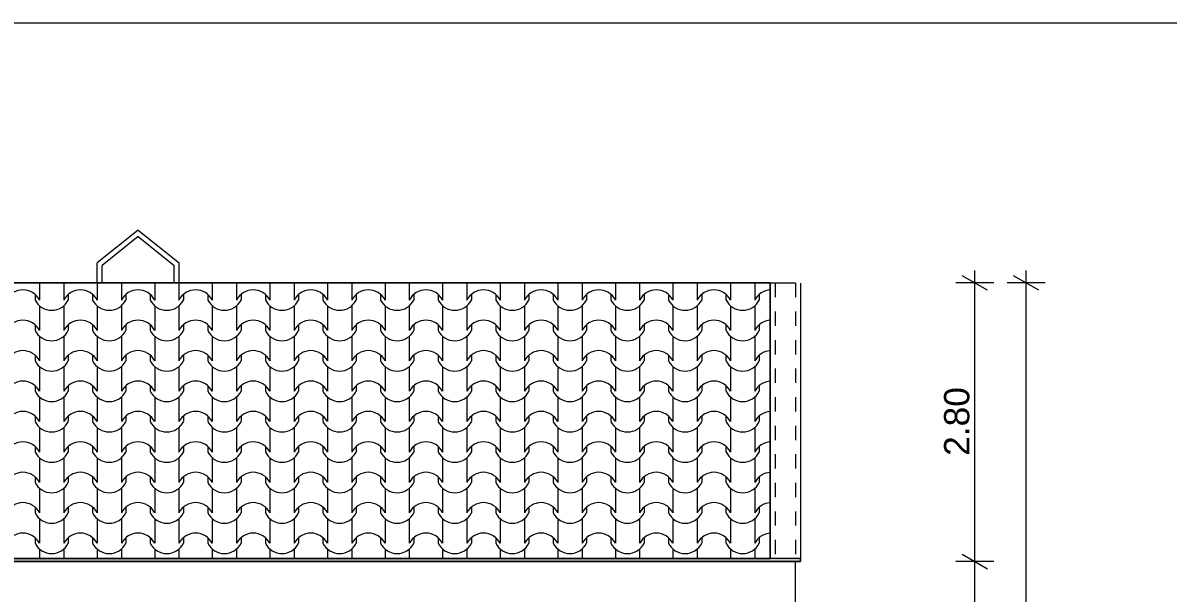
# Model space of a CAD drawing. Header units: feet. Extents: x 2791058 to 2855058, y -67651 to -18651.
# Drawn here: x 2830777 to 2842092, y -24289 to -18651 of the extents above; entities that cross this region are included whole.
import ezdxf

# ---------------------------------------------------------------- set-up
doc = ezdxf.new("R2010")
doc.units = ezdxf.units.FT
doc.header["$MEASUREMENT"] = 0
doc.linetypes.add('Dashed', pattern=[282.222223, 141.111112, -141.111112])
doc.layers.add('Dimensioning - General', color=7, linetype='Continuous')
for name, color, linetype, lineweight in [('Dimensioning - General_Pen_No__1', 7, 'Continuous', 0), ('Shell - Roof_Pen_No__21', 7, 'Continuous', 0), ('Structural - Bearing_Pen_No__1', 7, 'Continuous', 0)]:
    doc.layers.add(name, color=color, linetype=linetype, lineweight=lineweight)
doc.layers.add('Structural - Bearing_Pen_No__61', color=7, linetype='Continuous', lineweight=0, true_color=0x6a6a6a)
doc.layers.add('Structural - Bearing_Pen_No__62', color=7, linetype='Continuous', lineweight=0, true_color=0xaaaaaa)
doc.styles.add('GENERATED_STYLE_1', font='arial.ttf')
doc.dimstyles.new('GENERATED_STYLE__1', dxfattribs={"dimtxt": 250, "dimasz": 190, "dimexe": 0.18, "dimexo": 3, "dimgap": 0.09, "dimtad": 1, "dimlfac": 0.001, "dimzin": 0, "dimdsep": 46, "dimtxsty": 'GENERATED_STYLE_1', "dimblk": 'ARROWHEAD_2', "dimblk1": 'ARROWHEAD_2', "dimblk2": 'ARROWHEAD_2', "dimcen": 0.09, "dimclrd": 7, "dimclre": 7, "dimclrt": 7, "dimadec": 0, "dimazin": 0, "dimtfac": 1, "dimtdec": 4, "dimtmove": 0, "dimatfit": 3, "dimfxl": 1, "dimtolj": 1, "dimtzin": 0, "dimarcsym": 0})

# ---------------------------------------------------------------- blocks, each defined once
blk = doc.blocks.new('*X3', base_point=(2247654, -76425))
at = {"layer": 'Structural - Bearing_Pen_No__62', "color": 253, "linetype": 'Continuous', "lineweight": 0, "true_color": 0xaaaaaa}
for p, q in [((2830941, -21223), (2830941, -21270)), ((2830941, -21270), (2830941, -21392)), ((2831181, -21223), (2831181, -21270)), ((2831181, -21270), (2831181, -21392)), ((2831510, -21223), (2831510, -21270)), ((2831510, -21270), (2831510, -21392)), ((2831750, -21223), (2831750, -21270)), ((2831750, -21270), (2831750, -21392)), ((2832079, -21223), (2832079, -21270)), ((2832079, -21270), (2832079, -21392)), ((2832319, -21223), (2832319, -21270)), ((2832319, -21270), (2832319, -21392)), ((2832648, -21223), (2832648, -21270)), ((2832648, -21270), (2832648, -21392)), ((2832888, -21223), (2832888, -21270)), ((2832888, -21270), (2832888, -21392)), ((2833217, -21223), (2833217, -21270)), ((2833217, -21270), (2833217, -21392)), ((2833457, -21223), (2833457, -21270)), ((2833457, -21270), (2833457, -21392)), ((2833786, -21223), (2833786, -21270)), ((2833786, -21270), (2833786, -21392)), ((2834026, -21223), (2834026, -21270)), ((2834026, -21270), (2834026, -21392)), ((2834355, -21223), (2834355, -21270)), ((2834355, -21270), (2834355, -21392)), ((2834595, -21223), (2834595, -21270)), ((2834595, -21270), (2834595, -21392)), ((2834924, -21223), (2834924, -21270)), ((2834924, -21270), (2834924, -21392)), ((2835164, -21223), (2835164, -21270)), ((2835164, -21270), (2835164, -21392)), ((2835493, -21223), (2835493, -21270)), ((2835493, -21270), (2835493, -21392)), ((2835733, -21223), (2835733, -21270)), ((2835733, -21270), (2835733, -21392)), ((2836062, -21223), (2836062, -21270)), ((2836062, -21270), (2836062, -21392)), ((2836302, -21223), (2836302, -21270)), ((2836302, -21270), (2836302, -21392)), ((2836631, -21223), (2836631, -21270)), ((2836631, -21270), (2836631, -21392)), ((2836871, -21223), (2836871, -21270)), ((2836871, -21270), (2836871, -21392)), ((2837199, -21223), (2837199, -21270)), ((2837199, -21270), (2837199, -21392)), ((2837440, -21223), (2837440, -21270)), ((2837440, -21270), (2837440, -21392)), ((2837768, -21223), (2837768, -21270)), ((2837768, -21270), (2837768, -21392)), ((2838009, -21223), (2838009, -21270)), ((2838009, -21270), (2838009, -21392)), ((2830897, -21336), (2830897, -21392)), ((2831225, -21336), (2831225, -21392)), ((2831466, -21336), (2831466, -21392)), ((2831794, -21336), (2831794, -21392)), ((2832035, -21336), (2832035, -21392)), ((2832363, -21336), (2832363, -21392)), ((2832604, -21336), (2832604, -21392)), ((2832932, -21336), (2832932, -21392)), ((2833173, -21336), (2833173, -21392)), ((2833501, -21336), (2833501, -21392)), ((2833742, -21336), (2833742, -21392)), ((2834070, -21336), (2834070, -21392)), ((2834311, -21336), (2834311, -21392)), ((2834639, -21336), (2834639, -21392)), ((2834880, -21336), (2834880, -21392)), ((2835208, -21336), (2835208, -21392)), ((2835449, -21336), (2835449, -21392)), ((2835777, -21336), (2835777, -21392)), ((2836018, -21336), (2836018, -21392)), ((2836346, -21336), (2836346, -21392)), ((2836587, -21336), (2836587, -21392)), ((2836915, -21336), (2836915, -21392)), ((2837155, -21336), (2837155, -21392)), ((2837484, -21336), (2837484, -21392)), ((2837724, -21336), (2837724, -21392)), ((2838053, -21336), (2838053, -21392)), ((2830941, -21448), (2830941, -21570)), ((2831181, -21448), (2831181, -21570)), ((2831510, -21448), (2831510, -21570)), ((2831750, -21448), (2831750, -21570)), ((2832079, -21448), (2832079, -21570)), ((2832319, -21448), (2832319, -21570)), ((2832648, -21448), (2832648, -21570)), ((2832888, -21448), (2832888, -21570)), ((2833217, -21448), (2833217, -21570)), ((2833457, -21448), (2833457, -21570)), ((2833786, -21448), (2833786, -21570)), ((2834026, -21448), (2834026, -21570)), ((2834355, -21448), (2834355, -21570)), ((2834595, -21448), (2834595, -21570)), ((2834924, -21448), (2834924, -21570)), ((2835164, -21448), (2835164, -21570)), ((2835493, -21448), (2835493, -21570)), ((2835733, -21448), (2835733, -21570)), ((2836062, -21448), (2836062, -21570)), ((2836302, -21448), (2836302, -21570)), ((2836631, -21448), (2836631, -21570)), ((2836871, -21448), (2836871, -21570)), ((2837199, -21448), (2837199, -21570)), ((2837440, -21448), (2837440, -21570)), ((2837768, -21448), (2837768, -21570)), ((2838009, -21448), (2838009, -21570)), ((2830941, -21570), (2830941, -21692)), ((2831181, -21570), (2831181, -21692)), ((2831510, -21570), (2831510, -21692)), ((2831750, -21570), (2831750, -21692)), ((2832079, -21570), (2832079, -21692)), ((2832319, -21570), (2832319, -21692)), ((2832648, -21570), (2832648, -21692)), ((2832888, -21570), (2832888, -21692)), ((2833217, -21570), (2833217, -21692)), ((2833457, -21570), (2833457, -21692)), ((2833786, -21570), (2833786, -21692)), ((2834026, -21570), (2834026, -21692)), ((2834355, -21570), (2834355, -21692)), ((2834595, -21570), (2834595, -21692)), ((2834924, -21570), (2834924, -21692)), ((2835164, -21570), (2835164, -21692)), ((2835493, -21570), (2835493, -21692)), ((2835733, -21570), (2835733, -21692)), ((2836062, -21570), (2836062, -21692)), ((2836302, -21570), (2836302, -21692)), ((2836631, -21570), (2836631, -21692)), ((2836871, -21570), (2836871, -21692)), ((2837199, -21570), (2837199, -21692)), ((2837440, -21570), (2837440, -21692)), ((2837768, -21570), (2837768, -21692)), ((2838009, -21570), (2838009, -21692)), ((2830897, -21636), (2830897, -21692)), ((2831225, -21636), (2831225, -21692)), ((2831466, -21636), (2831466, -21692)), ((2831794, -21636), (2831794, -21692)), ((2832035, -21636), (2832035, -21692)), ((2832363, -21636), (2832363, -21692)), ((2832604, -21636), (2832604, -21692)), ((2832932, -21636), (2832932, -21692)), ((2833173, -21636), (2833173, -21692)), ((2833501, -21636), (2833501, -21692)), ((2833742, -21636), (2833742, -21692)), ((2834070, -21636), (2834070, -21692)), ((2834311, -21636), (2834311, -21692)), ((2834639, -21636), (2834639, -21692)), ((2834880, -21636), (2834880, -21692)), ((2835208, -21636), (2835208, -21692)), ((2835449, -21636), (2835449, -21692)), ((2835777, -21636), (2835777, -21692)), ((2836018, -21636), (2836018, -21692)), ((2836346, -21636), (2836346, -21692)), ((2836587, -21636), (2836587, -21692)), ((2836915, -21636), (2836915, -21692)), ((2837155, -21636), (2837155, -21692)), ((2837484, -21636), (2837484, -21692)), ((2837724, -21636), (2837724, -21692)), ((2838053, -21636), (2838053, -21692)), ((2830941, -21749), (2830941, -21871)), ((2831181, -21749), (2831181, -21871)), ((2831510, -21749), (2831510, -21871)), ((2831750, -21749), (2831750, -21871)), ((2832079, -21749), (2832079, -21871)), ((2832319, -21749), (2832319, -21871)), ((2832648, -21749), (2832648, -21871)), ((2832888, -21749), (2832888, -21871)), ((2833217, -21749), (2833217, -21871)), ((2833457, -21749), (2833457, -21871)), ((2833786, -21749), (2833786, -21871)), ((2834026, -21749), (2834026, -21871)), ((2834355, -21749), (2834355, -21871)), ((2834595, -21749), (2834595, -21871)), ((2834924, -21749), (2834924, -21871)), ((2835164, -21749), (2835164, -21871)), ((2835493, -21749), (2835493, -21871)), ((2835733, -21749), (2835733, -21871)), ((2836062, -21749), (2836062, -21871)), ((2836302, -21749), (2836302, -21871)), ((2836631, -21749), (2836631, -21871)), ((2836871, -21749), (2836871, -21871)), ((2837199, -21749), (2837199, -21871)), ((2837440, -21749), (2837440, -21871)), ((2837768, -21749), (2837768, -21871)), ((2838009, -21749), (2838009, -21871)), ((2830897, -21937), (2830897, -21993)), ((2830941, -21871), (2830941, -21993)), ((2831181, -21871), (2831181, -21993)), ((2831225, -21937), (2831225, -21993)), ((2831466, -21937), (2831466, -21993)), ((2831510, -21871), (2831510, -21993)), ((2831750, -21871), (2831750, -21993)), ((2831794, -21937), (2831794, -21993)), ((2832035, -21937), (2832035, -21993)), ((2832079, -21871), (2832079, -21993)), ((2832319, -21871), (2832319, -21993)), ((2832363, -21937), (2832363, -21993)), ((2832604, -21937), (2832604, -21993)), ((2832648, -21871), (2832648, -21993)), ((2832888, -21871), (2832888, -21993)), ((2832932, -21937), (2832932, -21993)), ((2833173, -21937), (2833173, -21993)), ((2833217, -21871), (2833217, -21993)), ((2833457, -21871), (2833457, -21993)), ((2833501, -21937), (2833501, -21993)), ((2833742, -21937), (2833742, -21993)), ((2833786, -21871), (2833786, -21993)), ((2834026, -21871), (2834026, -21993)), ((2834070, -21937), (2834070, -21993)), ((2834311, -21937), (2834311, -21993)), ((2834355, -21871), (2834355, -21993)), ((2834595, -21871), (2834595, -21993)), ((2834639, -21937), (2834639, -21993)), ((2834880, -21937), (2834880, -21993)), ((2834924, -21871), (2834924, -21993)), ((2835164, -21871), (2835164, -21993)), ((2835208, -21937), (2835208, -21993)), ((2835449, -21937), (2835449, -21993)), ((2835493, -21871), (2835493, -21993)), ((2835733, -21871), (2835733, -21993)), ((2835777, -21937), (2835777, -21993)), ((2836018, -21937), (2836018, -21993)), ((2836062, -21871), (2836062, -21993)), ((2836302, -21871), (2836302, -21993)), ((2836346, -21937), (2836346, -21993)), ((2836587, -21937), (2836587, -21993)), ((2836631, -21871), (2836631, -21993)), ((2836871, -21871), (2836871, -21993)), ((2836915, -21937), (2836915, -21993)), ((2837155, -21937), (2837155, -21993)), ((2837199, -21871), (2837199, -21993)), ((2837440, -21871), (2837440, -21993)), ((2837484, -21937), (2837484, -21993)), ((2837724, -21937), (2837724, -21993)), ((2837768, -21871), (2837768, -21993)), ((2838009, -21871), (2838009, -21993)), ((2838053, -21937), (2838053, -21993)), ((2830941, -22050), (2830941, -22172)), ((2831181, -22050), (2831181, -22172)), ((2831510, -22050), (2831510, -22172)), ((2831750, -22050), (2831750, -22172)), ((2832079, -22050), (2832079, -22172)), ((2832319, -22050), (2832319, -22172)), ((2832648, -22050), (2832648, -22172)), ((2832888, -22050), (2832888, -22172)), ((2833217, -22050), (2833217, -22172)), ((2833457, -22050), (2833457, -22172)), ((2833786, -22050), (2833786, -22172)), ((2834026, -22050), (2834026, -22172)), ((2834355, -22050), (2834355, -22172)), ((2834595, -22050), (2834595, -22172)), ((2834924, -22050), (2834924, -22172)), ((2835164, -22050), (2835164, -22172)), ((2835493, -22050), (2835493, -22172)), ((2835733, -22050), (2835733, -22172)), ((2836062, -22050), (2836062, -22172)), ((2836302, -22050), (2836302, -22172)), ((2836631, -22050), (2836631, -22172)), ((2836871, -22050), (2836871, -22172)), ((2837199, -22050), (2837199, -22172)), ((2837440, -22050), (2837440, -22172)), ((2837768, -22050), (2837768, -22172)), ((2838009, -22050), (2838009, -22172)), ((2830941, -22172), (2830941, -22294)), ((2831181, -22172), (2831181, -22294)), ((2831510, -22172), (2831510, -22294)), ((2831750, -22172), (2831750, -22294)), ((2832079, -22172), (2832079, -22294)), ((2832319, -22172), (2832319, -22294)), ((2832648, -22172), (2832648, -22294)), ((2832888, -22172), (2832888, -22294)), ((2833217, -22172), (2833217, -22294)), ((2833457, -22172), (2833457, -22294)), ((2833786, -22172), (2833786, -22294)), ((2834026, -22172), (2834026, -22294)), ((2834355, -22172), (2834355, -22294)), ((2834595, -22172), (2834595, -22294)), ((2834924, -22172), (2834924, -22294)), ((2835164, -22172), (2835164, -22294)), ((2835493, -22172), (2835493, -22294)), ((2835733, -22172), (2835733, -22294)), ((2836062, -22172), (2836062, -22294)), ((2836302, -22172), (2836302, -22294)), ((2836631, -22172), (2836631, -22294)), ((2836871, -22172), (2836871, -22294)), ((2837199, -22172), (2837199, -22294)), ((2837440, -22172), (2837440, -22294)), ((2837768, -22172), (2837768, -22294)), ((2838009, -22172), (2838009, -22294)), ((2830897, -22238), (2830897, -22294)), ((2831225, -22238), (2831225, -22294)), ((2831466, -22238), (2831466, -22294)), ((2831794, -22238), (2831794, -22294)), ((2832035, -22238), (2832035, -22294)), ((2832363, -22238), (2832363, -22294)), ((2832604, -22238), (2832604, -22294)), ((2832932, -22238), (2832932, -22294)), ((2833173, -22238), (2833173, -22294)), ((2833501, -22238), (2833501, -22294)), ((2833742, -22238), (2833742, -22294)), ((2834070, -22238), (2834070, -22294)), ((2834311, -22238), (2834311, -22294)), ((2834639, -22238), (2834639, -22294)), ((2834880, -22238), (2834880, -22294)), ((2835208, -22238), (2835208, -22294)), ((2835449, -22238), (2835449, -22294)), ((2835777, -22238), (2835777, -22294)), ((2836018, -22238), (2836018, -22294)), ((2836346, -22238), (2836346, -22294)), ((2836587, -22238), (2836587, -22294)), ((2836915, -22238), (2836915, -22294)), ((2837155, -22238), (2837155, -22294)), ((2837484, -22238), (2837484, -22294)), ((2837724, -22238), (2837724, -22294)), ((2838053, -22238), (2838053, -22294)), ((2830941, -22350), (2830941, -22472)), ((2831181, -22350), (2831181, -22472)), ((2831510, -22350), (2831510, -22472)), ((2831750, -22350), (2831750, -22472)), ((2832079, -22350), (2832079, -22472)), ((2832319, -22350), (2832319, -22472)), ((2832648, -22350), (2832648, -22472)), ((2832888, -22350), (2832888, -22472)), ((2833217, -22350), (2833217, -22472)), ((2833457, -22350), (2833457, -22472)), ((2833786, -22350), (2833786, -22472)), ((2834026, -22350), (2834026, -22472)), ((2834355, -22350), (2834355, -22472)), ((2834595, -22350), (2834595, -22472)), ((2834924, -22350), (2834924, -22472)), ((2835164, -22350), (2835164, -22472)), ((2835493, -22350), (2835493, -22472)), ((2835733, -22350), (2835733, -22472)), ((2836062, -22350), (2836062, -22472)), ((2836302, -22350), (2836302, -22472)), ((2836631, -22350), (2836631, -22472)), ((2836871, -22350), (2836871, -22472)), ((2837199, -22350), (2837199, -22472)), ((2837440, -22350), (2837440, -22472)), ((2837768, -22350), (2837768, -22472)), ((2838009, -22350), (2838009, -22472)), ((2830941, -22472), (2830941, -22594)), ((2831181, -22472), (2831181, -22594)), ((2831510, -22472), (2831510, -22594)), ((2831750, -22472), (2831750, -22594)), ((2832079, -22472), (2832079, -22594)), ((2832319, -22472), (2832319, -22594)), ((2832648, -22472), (2832648, -22594)), ((2832888, -22472), (2832888, -22594)), ((2833217, -22472), (2833217, -22594)), ((2833457, -22472), (2833457, -22594)), ((2833786, -22472), (2833786, -22594)), ((2834026, -22472), (2834026, -22594)), ((2834355, -22472), (2834355, -22594)), ((2834595, -22472), (2834595, -22594)), ((2834924, -22472), (2834924, -22594)), ((2835164, -22472), (2835164, -22594)), ((2835493, -22472), (2835493, -22594)), ((2835733, -22472), (2835733, -22594)), ((2836062, -22472), (2836062, -22594)), ((2836302, -22472), (2836302, -22594)), ((2836631, -22472), (2836631, -22594)), ((2836871, -22472), (2836871, -22594)), ((2837199, -22472), (2837199, -22594)), ((2837440, -22472), (2837440, -22594)), ((2837768, -22472), (2837768, -22594)), ((2838009, -22472), (2838009, -22594)), ((2830897, -22538), (2830897, -22594)), ((2831225, -22538), (2831225, -22594)), ((2831466, -22538), (2831466, -22594)), ((2831794, -22538), (2831794, -22594)), ((2832035, -22538), (2832035, -22594)), ((2832363, -22538), (2832363, -22594)), ((2832604, -22538), (2832604, -22594)), ((2832932, -22538), (2832932, -22594)), ((2833173, -22538), (2833173, -22594)), ((2833501, -22538), (2833501, -22594)), ((2833742, -22538), (2833742, -22594)), ((2834070, -22538), (2834070, -22594)), ((2834311, -22538), (2834311, -22594)), ((2834639, -22538), (2834639, -22594)), ((2834880, -22538), (2834880, -22594)), ((2835208, -22538), (2835208, -22594)), ((2835449, -22538), (2835449, -22594)), ((2835777, -22538), (2835777, -22594)), ((2836018, -22538), (2836018, -22594)), ((2836346, -22538), (2836346, -22594)), ((2836587, -22538), (2836587, -22594)), ((2836915, -22538), (2836915, -22594)), ((2837155, -22538), (2837155, -22594)), ((2837484, -22538), (2837484, -22594)), ((2837724, -22538), (2837724, -22594)), ((2838053, -22538), (2838053, -22594)), ((2830941, -22651), (2830941, -22773)), ((2831181, -22651), (2831181, -22773)), ((2831510, -22651), (2831510, -22773)), ((2831750, -22651), (2831750, -22773)), ((2832079, -22651), (2832079, -22773)), ((2832319, -22651), (2832319, -22773)), ((2832648, -22651), (2832648, -22773)), ((2832888, -22651), (2832888, -22773)), ((2833217, -22651), (2833217, -22773)), ((2833457, -22651), (2833457, -22773)), ((2833786, -22651), (2833786, -22773)), ((2834026, -22651), (2834026, -22773)), ((2834355, -22651), (2834355, -22773)), ((2834595, -22651), (2834595, -22773)), ((2834924, -22651), (2834924, -22773)), ((2835164, -22651), (2835164, -22773)), ((2835493, -22651), (2835493, -22773)), ((2835733, -22651), (2835733, -22773)), ((2836062, -22651), (2836062, -22773)), ((2836302, -22651), (2836302, -22773)), ((2836631, -22651), (2836631, -22773)), ((2836871, -22651), (2836871, -22773)), ((2837199, -22651), (2837199, -22773)), ((2837440, -22651), (2837440, -22773)), ((2837768, -22651), (2837768, -22773)), ((2838009, -22651), (2838009, -22773)), ((2830897, -22839), (2830897, -22895)), ((2830941, -22773), (2830941, -22895)), ((2831181, -22773), (2831181, -22895)), ((2831225, -22839), (2831225, -22895)), ((2831466, -22839), (2831466, -22895)), ((2831510, -22773), (2831510, -22895)), ((2831750, -22773), (2831750, -22895)), ((2831794, -22839), (2831794, -22895)), ((2832035, -22839), (2832035, -22895)), ((2832079, -22773), (2832079, -22895)), ((2832319, -22773), (2832319, -22895)), ((2832363, -22839), (2832363, -22895)), ((2832604, -22839), (2832604, -22895)), ((2832648, -22773), (2832648, -22895)), ((2832888, -22773), (2832888, -22895)), ((2832932, -22839), (2832932, -22895)), ((2833173, -22839), (2833173, -22895)), ((2833217, -22773), (2833217, -22895)), ((2833457, -22773), (2833457, -22895)), ((2833501, -22839), (2833501, -22895)), ((2833742, -22839), (2833742, -22895)), ((2833786, -22773), (2833786, -22895)), ((2834026, -22773), (2834026, -22895)), ((2834070, -22839), (2834070, -22895)), ((2834311, -22839), (2834311, -22895)), ((2834355, -22773), (2834355, -22895)), ((2834595, -22773), (2834595, -22895)), ((2834639, -22839), (2834639, -22895)), ((2834880, -22839), (2834880, -22895)), ((2834924, -22773), (2834924, -22895)), ((2835164, -22773), (2835164, -22895)), ((2835208, -22839), (2835208, -22895)), ((2835449, -22839), (2835449, -22895)), ((2835493, -22773), (2835493, -22895)), ((2835733, -22773), (2835733, -22895)), ((2835777, -22839), (2835777, -22895)), ((2836018, -22839), (2836018, -22895)), ((2836062, -22773), (2836062, -22895)), ((2836302, -22773), (2836302, -22895)), ((2836346, -22839), (2836346, -22895)), ((2836587, -22839), (2836587, -22895)), ((2836631, -22773), (2836631, -22895)), ((2836871, -22773), (2836871, -22895)), ((2836915, -22839), (2836915, -22895)), ((2837155, -22839), (2837155, -22895)), ((2837199, -22773), (2837199, -22895)), ((2837440, -22773), (2837440, -22895)), ((2837484, -22839), (2837484, -22895)), ((2837724, -22839), (2837724, -22895)), ((2837768, -22773), (2837768, -22895)), ((2838009, -22773), (2838009, -22895)), ((2838053, -22839), (2838053, -22895)), ((2830941, -22952), (2830941, -23074)), ((2831181, -22952), (2831181, -23074)), ((2831510, -22952), (2831510, -23074)), ((2831750, -22952), (2831750, -23074)), ((2832079, -22952), (2832079, -23074)), ((2832319, -22952), (2832319, -23074)), ((2832648, -22952), (2832648, -23074)), ((2832888, -22952), (2832888, -23074)), ((2833217, -22952), (2833217, -23074)), ((2833457, -22952), (2833457, -23074)), ((2833786, -22952), (2833786, -23074)), ((2834026, -22952), (2834026, -23074)), ((2834355, -22952), (2834355, -23074)), ((2834595, -22952), (2834595, -23074)), ((2834924, -22952), (2834924, -23074)), ((2835164, -22952), (2835164, -23074)), ((2835493, -22952), (2835493, -23074)), ((2835733, -22952), (2835733, -23074)), ((2836062, -22952), (2836062, -23074)), ((2836302, -22952), (2836302, -23074)), ((2836631, -22952), (2836631, -23074)), ((2836871, -22952), (2836871, -23074)), ((2837199, -22952), (2837199, -23074)), ((2837440, -22952), (2837440, -23074)), ((2837768, -22952), (2837768, -23074)), ((2838009, -22952), (2838009, -23074)), ((2830941, -23074), (2830941, -23196)), ((2831181, -23074), (2831181, -23196)), ((2831510, -23074), (2831510, -23196)), ((2831750, -23074), (2831750, -23196)), ((2832079, -23074), (2832079, -23196)), ((2832319, -23074), (2832319, -23196)), ((2832648, -23074), (2832648, -23196)), ((2832888, -23074), (2832888, -23196)), ((2833217, -23074), (2833217, -23196)), ((2833457, -23074), (2833457, -23196)), ((2833786, -23074), (2833786, -23196)), ((2834026, -23074), (2834026, -23196)), ((2834355, -23074), (2834355, -23196)), ((2834595, -23074), (2834595, -23196)), ((2834924, -23074), (2834924, -23196)), ((2835164, -23074), (2835164, -23196)), ((2835493, -23074), (2835493, -23196)), ((2835733, -23074), (2835733, -23196)), ((2836062, -23074), (2836062, -23196)), ((2836302, -23074), (2836302, -23196)), ((2836631, -23074), (2836631, -23196)), ((2836871, -23074), (2836871, -23196)), ((2837199, -23074), (2837199, -23196)), ((2837440, -23074), (2837440, -23196)), ((2837768, -23074), (2837768, -23196)), ((2838009, -23074), (2838009, -23196)), ((2830897, -23140), (2830897, -23196)), ((2831225, -23140), (2831225, -23196)), ((2831466, -23140), (2831466, -23196)), ((2831794, -23140), (2831794, -23196)), ((2832035, -23140), (2832035, -23196)), ((2832363, -23140), (2832363, -23196)), ((2832604, -23140), (2832604, -23196)), ((2832932, -23140), (2832932, -23196)), ((2833173, -23140), (2833173, -23196)), ((2833501, -23140), (2833501, -23196)), ((2833742, -23140), (2833742, -23196)), ((2834070, -23140), (2834070, -23196)), ((2834311, -23140), (2834311, -23196)), ((2834639, -23140), (2834639, -23196)), ((2834880, -23140), (2834880, -23196)), ((2835208, -23140), (2835208, -23196)), ((2835449, -23140), (2835449, -23196)), ((2835777, -23140), (2835777, -23196)), ((2836018, -23140), (2836018, -23196)), ((2836346, -23140), (2836346, -23196)), ((2836587, -23140), (2836587, -23196)), ((2836915, -23140), (2836915, -23196)), ((2837155, -23140), (2837155, -23196)), ((2837484, -23140), (2837484, -23196)), ((2837724, -23140), (2837724, -23196)), ((2838053, -23140), (2838053, -23196)), ((2830941, -23252), (2830941, -23374)), ((2831181, -23252), (2831181, -23374)), ((2831510, -23252), (2831510, -23374)), ((2831750, -23252), (2831750, -23374)), ((2832079, -23252), (2832079, -23374)), ((2832319, -23252), (2832319, -23374)), ((2832648, -23252), (2832648, -23374)), ((2832888, -23252), (2832888, -23374)), ((2833217, -23252), (2833217, -23374)), ((2833457, -23252), (2833457, -23374)), ((2833786, -23252), (2833786, -23374)), ((2834026, -23252), (2834026, -23374)), ((2834355, -23252), (2834355, -23374)), ((2834595, -23252), (2834595, -23374)), ((2834924, -23252), (2834924, -23374)), ((2835164, -23252), (2835164, -23374)), ((2835493, -23252), (2835493, -23374)), ((2835733, -23252), (2835733, -23374)), ((2836062, -23252), (2836062, -23374)), ((2836302, -23252), (2836302, -23374)), ((2836631, -23252), (2836631, -23374)), ((2836871, -23252), (2836871, -23374)), ((2837199, -23252), (2837199, -23374)), ((2837440, -23252), (2837440, -23374)), ((2837768, -23252), (2837768, -23374)), ((2838009, -23252), (2838009, -23374)), ((2830941, -23374), (2830941, -23496)), ((2831181, -23374), (2831181, -23496)), ((2831510, -23374), (2831510, -23496)), ((2831750, -23374), (2831750, -23496)), ((2832079, -23374), (2832079, -23496)), ((2832319, -23374), (2832319, -23496)), ((2832648, -23374), (2832648, -23496)), ((2832888, -23374), (2832888, -23496)), ((2833217, -23374), (2833217, -23496)), ((2833457, -23374), (2833457, -23496)), ((2833786, -23374), (2833786, -23496)), ((2834026, -23374), (2834026, -23496)), ((2834355, -23374), (2834355, -23496)), ((2834595, -23374), (2834595, -23496)), ((2834924, -23374), (2834924, -23496)), ((2835164, -23374), (2835164, -23496)), ((2835493, -23374), (2835493, -23496)), ((2835733, -23374), (2835733, -23496)), ((2836062, -23374), (2836062, -23496)), ((2836302, -23374), (2836302, -23496)), ((2836631, -23374), (2836631, -23496)), ((2836871, -23374), (2836871, -23496)), ((2837199, -23374), (2837199, -23496)), ((2837440, -23374), (2837440, -23496)), ((2837768, -23374), (2837768, -23496)), ((2838009, -23374), (2838009, -23496)), ((2830897, -23440), (2830897, -23496)), ((2831225, -23440), (2831225, -23496)), ((2831466, -23440), (2831466, -23496)), ((2831794, -23440), (2831794, -23496)), ((2832035, -23440), (2832035, -23496)), ((2832363, -23440), (2832363, -23496)), ((2832604, -23440), (2832604, -23496)), ((2832932, -23440), (2832932, -23496)), ((2833173, -23440), (2833173, -23496)), ((2833501, -23440), (2833501, -23496)), ((2833742, -23440), (2833742, -23496)), ((2834070, -23440), (2834070, -23496)), ((2834311, -23440), (2834311, -23496)), ((2834639, -23440), (2834639, -23496)), ((2834880, -23440), (2834880, -23496)), ((2835208, -23440), (2835208, -23496)), ((2835449, -23440), (2835449, -23496)), ((2835777, -23440), (2835777, -23496)), ((2836018, -23440), (2836018, -23496)), ((2836346, -23440), (2836346, -23496)), ((2836587, -23440), (2836587, -23496)), ((2836915, -23440), (2836915, -23496)), ((2837155, -23440), (2837155, -23496)), ((2837484, -23440), (2837484, -23496)), ((2837724, -23440), (2837724, -23496)), ((2838053, -23440), (2838053, -23496)), ((2830941, -23553), (2830941, -23675)), ((2831181, -23553), (2831181, -23675)), ((2831510, -23553), (2831510, -23675)), ((2831750, -23553), (2831750, -23675)), ((2832079, -23553), (2832079, -23675)), ((2832319, -23553), (2832319, -23675)), ((2832648, -23553), (2832648, -23675)), ((2832888, -23553), (2832888, -23675)), ((2833217, -23553), (2833217, -23675)), ((2833457, -23553), (2833457, -23675)), ((2833786, -23553), (2833786, -23675)), ((2834026, -23553), (2834026, -23675)), ((2834355, -23553), (2834355, -23675)), ((2834595, -23553), (2834595, -23675)), ((2834924, -23553), (2834924, -23675)), ((2835164, -23553), (2835164, -23675)), ((2835493, -23553), (2835493, -23675)), ((2835733, -23553), (2835733, -23675)), ((2836062, -23553), (2836062, -23675)), ((2836302, -23553), (2836302, -23675)), ((2836631, -23553), (2836631, -23675)), ((2836871, -23553), (2836871, -23675)), ((2837199, -23553), (2837199, -23675)), ((2837440, -23553), (2837440, -23675)), ((2837768, -23553), (2837768, -23675)), ((2838009, -23553), (2838009, -23675)), ((2830897, -23741), (2830897, -23797)), ((2830941, -23675), (2830941, -23797)), ((2831181, -23675), (2831181, -23797)), ((2831225, -23741), (2831225, -23797)), ((2831466, -23741), (2831466, -23797)), ((2831510, -23675), (2831510, -23797)), ((2831750, -23675), (2831750, -23797)), ((2831794, -23741), (2831794, -23797)), ((2832035, -23741), (2832035, -23797)), ((2832079, -23675), (2832079, -23797)), ((2832319, -23675), (2832319, -23797)), ((2832363, -23741), (2832363, -23797)), ((2832604, -23741), (2832604, -23797)), ((2832648, -23675), (2832648, -23797)), ((2832888, -23675), (2832888, -23797)), ((2832932, -23741), (2832932, -23797)), ((2833173, -23741), (2833173, -23797)), ((2833217, -23675), (2833217, -23797)), ((2833457, -23675), (2833457, -23797)), ((2833501, -23741), (2833501, -23797)), ((2833742, -23741), (2833742, -23797)), ((2833786, -23675), (2833786, -23797)), ((2834026, -23675), (2834026, -23797)), ((2834070, -23741), (2834070, -23797)), ((2834311, -23741), (2834311, -23797)), ((2834355, -23675), (2834355, -23797)), ((2834595, -23675), (2834595, -23797)), ((2834639, -23741), (2834639, -23797)), ((2834880, -23741), (2834880, -23797)), ((2834924, -23675), (2834924, -23797)), ((2835164, -23675), (2835164, -23797)), ((2835208, -23741), (2835208, -23797)), ((2835449, -23741), (2835449, -23797)), ((2835493, -23675), (2835493, -23797)), ((2835733, -23675), (2835733, -23797)), ((2835777, -23741), (2835777, -23797)), ((2836018, -23741), (2836018, -23797)), ((2836062, -23675), (2836062, -23797)), ((2836302, -23675), (2836302, -23797)), ((2836346, -23741), (2836346, -23797)), ((2836587, -23741), (2836587, -23797)), ((2836631, -23675), (2836631, -23797)), ((2836871, -23675), (2836871, -23797)), ((2836915, -23741), (2836915, -23797)), ((2837155, -23741), (2837155, -23797)), ((2837199, -23675), (2837199, -23797)), ((2837440, -23675), (2837440, -23797)), ((2837484, -23741), (2837484, -23797)), ((2837724, -23741), (2837724, -23797)), ((2837768, -23675), (2837768, -23797)), ((2838009, -23675), (2838009, -23797)), ((2838053, -23741), (2838053, -23797)), ((2830941, -23854), (2830941, -23946)), ((2831181, -23854), (2831181, -23946)), ((2831510, -23854), (2831510, -23946)), ((2831750, -23854), (2831750, -23946)), ((2832079, -23854), (2832079, -23946)), ((2832319, -23854), (2832319, -23946)), ((2832648, -23854), (2832648, -23946)), ((2832888, -23854), (2832888, -23946)), ((2833217, -23854), (2833217, -23946)), ((2833457, -23854), (2833457, -23946)), ((2833786, -23854), (2833786, -23946)), ((2834026, -23854), (2834026, -23946)), ((2834355, -23854), (2834355, -23946)), ((2834595, -23854), (2834595, -23946)), ((2834924, -23854), (2834924, -23946)), ((2835164, -23854), (2835164, -23946)), ((2835493, -23854), (2835493, -23946)), ((2835733, -23854), (2835733, -23946)), ((2836062, -23854), (2836062, -23946)), ((2836302, -23854), (2836302, -23946)), ((2836631, -23854), (2836631, -23946)), ((2836871, -23854), (2836871, -23946)), ((2837199, -23854), (2837199, -23946)), ((2837440, -23854), (2837440, -23946)), ((2837768, -23854), (2837768, -23946)), ((2838009, -23854), (2838009, -23946))]:
    blk.add_line(p, q, dxfattribs=at)
for centre, radius, start, end in [((2830777, -21476), 185, 90.1705, 153.0115), ((2830776, -21476), 185, 26.9885, 89.8295), ((2831346, -21476), 185, 90.1705, 153.0115), ((2831345, -21476), 185, 26.9885, 89.8295), ((2831915, -21476), 185, 90.1705, 153.0115), ((2831914, -21476), 185, 26.9885, 89.8295), ((2832484, -21476), 185, 90.1705, 153.0115), ((2832483, -21476), 185, 26.9885, 89.8295), ((2833053, -21476), 185, 90.1705, 153.0115), ((2833052, -21476), 185, 26.9885, 89.8295), ((2833622, -21476), 185, 90.1705, 153.0115), ((2833621, -21476), 185, 26.9885, 89.8295), ((2834191, -21476), 185, 90.1705, 153.0115), ((2834190, -21476), 185, 26.9885, 89.8295), ((2834760, -21476), 185, 90.1705, 153.0115), ((2834759, -21476), 185, 26.9885, 89.8295), ((2835329, -21476), 185, 90.1705, 153.0115), ((2835328, -21476), 185, 26.9885, 89.8295), ((2835898, -21476), 185, 90.1705, 153.0115), ((2835897, -21476), 185, 26.9885, 89.8295), ((2836467, -21476), 185, 90.1705, 153.0115), ((2836466, -21476), 185, 26.9885, 89.8295), ((2837036, -21476), 185, 90.1705, 153.0115), ((2837035, -21476), 185, 26.9885, 89.8295), ((2837605, -21476), 185, 90.1705, 153.0115), ((2837604, -21476), 185, 26.9885, 89.8295), ((2838174, -21476), 185, 93.8665, 153.0115), ((2831061, -21309), 184, 206.7044, 333.2956), ((2831630, -21309), 184, 206.7044, 333.2956), ((2832199, -21309), 184, 206.7044, 333.2956), ((2832768, -21309), 184, 206.7044, 333.2956), ((2833337, -21309), 184, 206.7044, 333.2956), ((2833906, -21309), 184, 206.7044, 333.2956), ((2834475, -21309), 184, 206.7044, 333.2956), ((2835044, -21309), 184, 206.7044, 333.2956), ((2835613, -21309), 184, 206.7044, 333.2956), ((2836182, -21309), 184, 206.7044, 333.2956), ((2836751, -21309), 184, 206.7044, 333.2956), ((2837320, -21309), 184, 206.7044, 333.2956), ((2837889, -21309), 184, 206.7044, 333.2956), ((2830777, -21776), 185, 90.1705, 153.0115), ((2830776, -21776), 185, 26.9885, 89.8295), ((2831346, -21776), 185, 90.1705, 153.0115), ((2831345, -21776), 185, 26.9885, 89.8295), ((2831915, -21776), 185, 90.1705, 153.0115), ((2831914, -21776), 185, 26.9885, 89.8295), ((2832484, -21776), 185, 90.1705, 153.0115), ((2832483, -21776), 185, 26.9885, 89.8295), ((2833053, -21776), 185, 90.1705, 153.0115), ((2833052, -21776), 185, 26.9885, 89.8295), ((2833622, -21776), 185, 90.1705, 153.0115), ((2833621, -21776), 185, 26.9885, 89.8295), ((2834191, -21776), 185, 90.1705, 153.0115), ((2834190, -21776), 185, 26.9885, 89.8295), ((2834760, -21776), 185, 90.1705, 153.0115), ((2834759, -21776), 185, 26.9885, 89.8295), ((2835329, -21776), 185, 90.1705, 153.0115), ((2835328, -21776), 185, 26.9885, 89.8295), ((2835898, -21776), 185, 90.1705, 153.0115), ((2835897, -21776), 185, 26.9885, 89.8295), ((2836467, -21776), 185, 90.1705, 153.0115), ((2836466, -21776), 185, 26.9885, 89.8295), ((2837036, -21776), 185, 90.1705, 153.0115), ((2837035, -21776), 185, 26.9885, 89.8295), ((2837605, -21776), 185, 90.1705, 153.0115), ((2837604, -21776), 185, 26.9885, 89.8295), ((2838174, -21776), 185, 93.8665, 153.0115), ((2831061, -21610), 184, 206.7044, 333.2956), ((2831630, -21610), 184, 206.7044, 333.2956), ((2832199, -21610), 184, 206.7044, 333.2956), ((2832768, -21610), 184, 206.7044, 333.2956), ((2833337, -21610), 184, 206.7044, 333.2956), ((2833906, -21610), 184, 206.7044, 333.2956), ((2834475, -21610), 184, 206.7044, 333.2956), ((2835044, -21610), 184, 206.7044, 333.2956), ((2835613, -21610), 184, 206.7044, 333.2956), ((2836182, -21610), 184, 206.7044, 333.2956), ((2836751, -21610), 184, 206.7044, 333.2956), ((2837320, -21610), 184, 206.7044, 333.2956), ((2837889, -21610), 184, 206.7044, 333.2956), ((2830777, -22077), 185, 90.1705, 153.0115), ((2830776, -22077), 185, 26.9885, 89.8295), ((2831346, -22077), 185, 90.1705, 153.0115), ((2831345, -22077), 185, 26.9885, 89.8295), ((2831915, -22077), 185, 90.1705, 153.0115), ((2831914, -22077), 185, 26.9885, 89.8295), ((2832484, -22077), 185, 90.1705, 153.0115), ((2832483, -22077), 185, 26.9885, 89.8295), ((2833053, -22077), 185, 90.1705, 153.0115), ((2833052, -22077), 185, 26.9885, 89.8295), ((2833622, -22077), 185, 90.1705, 153.0115), ((2833621, -22077), 185, 26.9885, 89.8295), ((2834191, -22077), 185, 90.1705, 153.0115), ((2834190, -22077), 185, 26.9885, 89.8295), ((2834760, -22077), 185, 90.1705, 153.0115), ((2834759, -22077), 185, 26.9885, 89.8295), ((2835329, -22077), 185, 90.1705, 153.0115), ((2835328, -22077), 185, 26.9885, 89.8295), ((2835898, -22077), 185, 90.1705, 153.0115), ((2835897, -22077), 185, 26.9885, 89.8295), ((2836467, -22077), 185, 90.1705, 153.0115), ((2836466, -22077), 185, 26.9885, 89.8295), ((2837036, -22077), 185, 90.1705, 153.0115), ((2837035, -22077), 185, 26.9885, 89.8295), ((2837605, -22077), 185, 90.1705, 153.0115), ((2837604, -22077), 185, 26.9885, 89.8295), ((2838174, -22077), 185, 93.8665, 153.0115), ((2831061, -21910), 184, 206.7044, 333.2956), ((2831630, -21910), 184, 206.7044, 333.2956), ((2832199, -21910), 184, 206.7044, 333.2956), ((2832768, -21910), 184, 206.7044, 333.2956), ((2833337, -21910), 184, 206.7044, 333.2956), ((2833906, -21910), 184, 206.7044, 333.2956), ((2834475, -21910), 184, 206.7044, 333.2956), ((2835044, -21910), 184, 206.7044, 333.2956), ((2835613, -21910), 184, 206.7044, 333.2956), ((2836182, -21910), 184, 206.7044, 333.2956), ((2836751, -21910), 184, 206.7044, 333.2956), ((2837320, -21910), 184, 206.7044, 333.2956), ((2837889, -21910), 184, 206.7044, 333.2956), ((2830777, -22378), 185, 90.1705, 153.0115), ((2830776, -22378), 185, 26.9885, 89.8295), ((2831346, -22378), 185, 90.1705, 153.0115), ((2831345, -22378), 185, 26.9885, 89.8295), ((2831915, -22378), 185, 90.1705, 153.0115), ((2831914, -22378), 185, 26.9885, 89.8295), ((2832484, -22378), 185, 90.1705, 153.0115), ((2832483, -22378), 185, 26.9885, 89.8295), ((2833053, -22378), 185, 90.1705, 153.0115), ((2833052, -22378), 185, 26.9885, 89.8295), ((2833622, -22378), 185, 90.1705, 153.0115), ((2833621, -22378), 185, 26.9885, 89.8295), ((2834191, -22378), 185, 90.1705, 153.0115), ((2834190, -22378), 185, 26.9885, 89.8295), ((2834760, -22378), 185, 90.1705, 153.0115), ((2834759, -22378), 185, 26.9885, 89.8295), ((2835329, -22378), 185, 90.1705, 153.0115), ((2835328, -22378), 185, 26.9885, 89.8295), ((2835898, -22378), 185, 90.1705, 153.0115), ((2835897, -22378), 185, 26.9885, 89.8295), ((2836467, -22378), 185, 90.1705, 153.0115), ((2836466, -22378), 185, 26.9885, 89.8295), ((2837036, -22378), 185, 90.1705, 153.0115), ((2837035, -22378), 185, 26.9885, 89.8295), ((2837605, -22378), 185, 90.1705, 153.0115), ((2837604, -22378), 185, 26.9885, 89.8295), ((2838174, -22378), 185, 93.8665, 153.0115), ((2831061, -22211), 184, 206.7044, 333.2956), ((2831630, -22211), 184, 206.7044, 333.2956), ((2832199, -22211), 184, 206.7044, 333.2956), ((2832768, -22211), 184, 206.7044, 333.2956), ((2833337, -22211), 184, 206.7044, 333.2956), ((2833906, -22211), 184, 206.7044, 333.2956), ((2834475, -22211), 184, 206.7044, 333.2956), ((2835044, -22211), 184, 206.7044, 333.2956), ((2835613, -22211), 184, 206.7044, 333.2956), ((2836182, -22211), 184, 206.7044, 333.2956), ((2836751, -22211), 184, 206.7044, 333.2956), ((2837320, -22211), 184, 206.7044, 333.2956), ((2837889, -22211), 184, 206.7044, 333.2956), ((2830777, -22678), 185, 90.1705, 153.0115), ((2830776, -22678), 185, 26.9885, 89.8295), ((2831346, -22678), 185, 90.1705, 153.0115), ((2831345, -22678), 185, 26.9885, 89.8295), ((2831915, -22678), 185, 90.1705, 153.0115), ((2831914, -22678), 185, 26.9885, 89.8295), ((2832484, -22678), 185, 90.1705, 153.0115), ((2832483, -22678), 185, 26.9885, 89.8295), ((2833053, -22678), 185, 90.1705, 153.0115), ((2833052, -22678), 185, 26.9885, 89.8295), ((2833622, -22678), 185, 90.1705, 153.0115), ((2833621, -22678), 185, 26.9885, 89.8295), ((2834191, -22678), 185, 90.1705, 153.0115), ((2834190, -22678), 185, 26.9885, 89.8295), ((2834760, -22678), 185, 90.1705, 153.0115), ((2834759, -22678), 185, 26.9885, 89.8295), ((2835329, -22678), 185, 90.1705, 153.0115), ((2835328, -22678), 185, 26.9885, 89.8295), ((2835898, -22678), 185, 90.1705, 153.0115), ((2835897, -22678), 185, 26.9885, 89.8295), ((2836467, -22678), 185, 90.1705, 153.0115), ((2836466, -22678), 185, 26.9885, 89.8295), ((2837036, -22678), 185, 90.1705, 153.0115), ((2837035, -22678), 185, 26.9885, 89.8295), ((2837605, -22678), 185, 90.1705, 153.0115), ((2837604, -22678), 185, 26.9885, 89.8295), ((2838174, -22678), 185, 93.8665, 153.0115), ((2831061, -22512), 184, 206.7044, 333.2956), ((2831630, -22512), 184, 206.7044, 333.2956), ((2832199, -22512), 184, 206.7044, 333.2956), ((2832768, -22512), 184, 206.7044, 333.2956), ((2833337, -22512), 184, 206.7044, 333.2956), ((2833906, -22512), 184, 206.7044, 333.2956), ((2834475, -22512), 184, 206.7044, 333.2956), ((2835044, -22512), 184, 206.7044, 333.2956), ((2835613, -22512), 184, 206.7044, 333.2956), ((2836182, -22512), 184, 206.7044, 333.2956), ((2836751, -22512), 184, 206.7044, 333.2956), ((2837320, -22512), 184, 206.7044, 333.2956), ((2837889, -22512), 184, 206.7044, 333.2956), ((2830777, -22979), 185, 90.1705, 153.0115), ((2830776, -22979), 185, 26.9885, 89.8295), ((2831346, -22979), 185, 90.1705, 153.0115), ((2831345, -22979), 185, 26.9885, 89.8295), ((2831915, -22979), 185, 90.1705, 153.0115), ((2831914, -22979), 185, 26.9885, 89.8295), ((2832484, -22979), 185, 90.1705, 153.0115), ((2832483, -22979), 185, 26.9885, 89.8295), ((2833053, -22979), 185, 90.1705, 153.0115), ((2833052, -22979), 185, 26.9885, 89.8295), ((2833622, -22979), 185, 90.1705, 153.0115), ((2833621, -22979), 185, 26.9885, 89.8295), ((2834191, -22979), 185, 90.1705, 153.0115), ((2834190, -22979), 185, 26.9885, 89.8295), ((2834760, -22979), 185, 90.1705, 153.0115), ((2834759, -22979), 185, 26.9885, 89.8295), ((2835329, -22979), 185, 90.1705, 153.0115), ((2835328, -22979), 185, 26.9885, 89.8295), ((2835898, -22979), 185, 90.1705, 153.0115), ((2835897, -22979), 185, 26.9885, 89.8295), ((2836467, -22979), 185, 90.1705, 153.0115), ((2836466, -22979), 185, 26.9885, 89.8295), ((2837036, -22979), 185, 90.1705, 153.0115), ((2837035, -22979), 185, 26.9885, 89.8295), ((2837605, -22979), 185, 90.1705, 153.0115), ((2837604, -22979), 185, 26.9885, 89.8295), ((2838174, -22979), 185, 93.8665, 153.0115), ((2831061, -22812), 184, 206.7044, 333.2956), ((2831630, -22812), 184, 206.7044, 333.2956), ((2832199, -22812), 184, 206.7044, 333.2956), ((2832768, -22812), 184, 206.7044, 333.2956), ((2833337, -22812), 184, 206.7044, 333.2956), ((2833906, -22812), 184, 206.7044, 333.2956), ((2834475, -22812), 184, 206.7044, 333.2956), ((2835044, -22812), 184, 206.7044, 333.2956), ((2835613, -22812), 184, 206.7044, 333.2956), ((2836182, -22812), 184, 206.7044, 333.2956), ((2836751, -22812), 184, 206.7044, 333.2956), ((2837320, -22812), 184, 206.7044, 333.2956), ((2837889, -22812), 184, 206.7044, 333.2956), ((2830777, -23280), 185, 90.1705, 153.0115), ((2830776, -23280), 185, 26.9885, 89.8295), ((2831061, -23113), 184, 206.7044, 333.2956), ((2831346, -23280), 185, 90.1705, 153.0115), ((2831345, -23280), 185, 26.9885, 89.8295), ((2831630, -23113), 184, 206.7044, 333.2956), ((2831915, -23280), 185, 90.1705, 153.0115), ((2831914, -23280), 185, 26.9885, 89.8295), ((2832199, -23113), 184, 206.7044, 333.2956), ((2832484, -23280), 185, 90.1705, 153.0115), ((2832483, -23280), 185, 26.9885, 89.8295), ((2832768, -23113), 184, 206.7044, 333.2956), ((2833053, -23280), 185, 90.1705, 153.0115), ((2833052, -23280), 185, 26.9885, 89.8295), ((2833337, -23113), 184, 206.7044, 333.2956), ((2833622, -23280), 185, 90.1705, 153.0115), ((2833621, -23280), 185, 26.9885, 89.8295), ((2833906, -23113), 184, 206.7044, 333.2956), ((2834191, -23280), 185, 90.1705, 153.0115), ((2834190, -23280), 185, 26.9885, 89.8295), ((2834475, -23113), 184, 206.7044, 333.2956), ((2834760, -23280), 185, 90.1705, 153.0115), ((2834759, -23280), 185, 26.9885, 89.8295), ((2835044, -23113), 184, 206.7044, 333.2956), ((2835329, -23280), 185, 90.1705, 153.0115), ((2835328, -23280), 185, 26.9885, 89.8295), ((2835613, -23113), 184, 206.7044, 333.2956), ((2835898, -23280), 185, 90.1705, 153.0115), ((2835897, -23280), 185, 26.9885, 89.8295), ((2836182, -23113), 184, 206.7044, 333.2956), ((2836467, -23280), 185, 90.1705, 153.0115), ((2836466, -23280), 185, 26.9885, 89.8295), ((2836751, -23113), 184, 206.7044, 333.2956), ((2837036, -23280), 185, 90.1705, 153.0115), ((2837035, -23280), 185, 26.9885, 89.8295), ((2837320, -23113), 184, 206.7044, 333.2956), ((2837605, -23280), 185, 90.1705, 153.0115), ((2837604, -23280), 185, 26.9885, 89.8295), ((2837889, -23113), 184, 206.7044, 333.2956), ((2838174, -23280), 185, 93.8665, 153.0115), ((2830777, -23580), 185, 90.1705, 153.0115), ((2830776, -23580), 185, 26.9885, 89.8295), ((2831346, -23580), 185, 90.1705, 153.0115), ((2831345, -23580), 185, 26.9885, 89.8295), ((2831915, -23580), 185, 90.1705, 153.0115), ((2831914, -23580), 185, 26.9885, 89.8295), ((2832484, -23580), 185, 90.1705, 153.0115), ((2832483, -23580), 185, 26.9885, 89.8295), ((2833053, -23580), 185, 90.1705, 153.0115), ((2833052, -23580), 185, 26.9885, 89.8295), ((2833622, -23580), 185, 90.1705, 153.0115), ((2833621, -23580), 185, 26.9885, 89.8295), ((2834191, -23580), 185, 90.1705, 153.0115), ((2834190, -23580), 185, 26.9885, 89.8295), ((2834760, -23580), 185, 90.1705, 153.0115), ((2834759, -23580), 185, 26.9885, 89.8295), ((2835329, -23580), 185, 90.1705, 153.0115), ((2835328, -23580), 185, 26.9885, 89.8295), ((2835898, -23580), 185, 90.1705, 153.0115), ((2835897, -23580), 185, 26.9885, 89.8295), ((2836467, -23580), 185, 90.1705, 153.0115), ((2836466, -23580), 185, 26.9885, 89.8295), ((2837036, -23580), 185, 90.1705, 153.0115), ((2837035, -23580), 185, 26.9885, 89.8295), ((2837605, -23580), 185, 90.1705, 153.0115), ((2837604, -23580), 185, 26.9885, 89.8295), ((2838174, -23580), 185, 93.8665, 153.0115), ((2831061, -23414), 184, 206.7044, 333.2956), ((2831630, -23414), 184, 206.7044, 333.2956), ((2832199, -23414), 184, 206.7044, 333.2956), ((2832768, -23414), 184, 206.7044, 333.2956), ((2833337, -23414), 184, 206.7044, 333.2956), ((2833906, -23414), 184, 206.7044, 333.2956), ((2834475, -23414), 184, 206.7044, 333.2956), ((2835044, -23414), 184, 206.7044, 333.2956), ((2835613, -23414), 184, 206.7044, 333.2956), ((2836182, -23414), 184, 206.7044, 333.2956), ((2836751, -23414), 184, 206.7044, 333.2956), ((2837320, -23414), 184, 206.7044, 333.2956), ((2837889, -23414), 184, 206.7044, 333.2956), ((2830777, -23881), 185, 90.1705, 153.0115), ((2830776, -23881), 185, 26.9885, 89.8295), ((2831346, -23881), 185, 90.1705, 153.0115), ((2831345, -23881), 185, 26.9885, 89.8295), ((2831915, -23881), 185, 90.1705, 153.0115), ((2831914, -23881), 185, 26.9885, 89.8295), ((2832484, -23881), 185, 90.1705, 153.0115), ((2832483, -23881), 185, 26.9885, 89.8295), ((2833053, -23881), 185, 90.1705, 153.0115), ((2833052, -23881), 185, 26.9885, 89.8295), ((2833622, -23881), 185, 90.1705, 153.0115), ((2833621, -23881), 185, 26.9885, 89.8295), ((2834191, -23881), 185, 90.1705, 153.0115), ((2834190, -23881), 185, 26.9885, 89.8295), ((2834760, -23881), 185, 90.1705, 153.0115), ((2834759, -23881), 185, 26.9885, 89.8295), ((2835329, -23881), 185, 90.1705, 153.0115), ((2835328, -23881), 185, 26.9885, 89.8295), ((2835898, -23881), 185, 90.1705, 153.0115), ((2835897, -23881), 185, 26.9885, 89.8295), ((2836467, -23881), 185, 90.1705, 153.0115), ((2836466, -23881), 185, 26.9885, 89.8295), ((2837036, -23881), 185, 90.1705, 153.0115), ((2837035, -23881), 185, 26.9885, 89.8295), ((2837605, -23881), 185, 90.1705, 153.0115), ((2837604, -23881), 185, 26.9885, 89.8295), ((2838174, -23881), 185, 93.8665, 153.0115), ((2831061, -23714), 184, 206.7044, 333.2956), ((2831630, -23714), 184, 206.7044, 333.2956), ((2832199, -23714), 184, 206.7044, 333.2956), ((2832768, -23714), 184, 206.7044, 333.2956), ((2833337, -23714), 184, 206.7044, 333.2956), ((2833906, -23714), 184, 206.7044, 333.2956), ((2834475, -23714), 184, 206.7044, 333.2956), ((2835044, -23714), 184, 206.7044, 333.2956), ((2835613, -23714), 184, 206.7044, 333.2956), ((2836182, -23714), 184, 206.7044, 333.2956), ((2836751, -23714), 184, 206.7044, 333.2956), ((2837320, -23714), 184, 206.7044, 333.2956), ((2837889, -23714), 184, 206.7044, 333.2956)]:
    blk.add_arc(centre, radius, start, end, dxfattribs=at)
blk = doc.blocks.new('Fill_2', base_point=(2247654, -74225))
at = {"layer": 'Structural - Bearing_Pen_No__1', "color": 7, "linetype": 'Continuous', "lineweight": 0}
for p, q in [((2838161, -21223), (2823111, -21223)), ((2838161, -23946), (2838161, -21223)), ((2822861, -23946), (2838161, -23946))]:
    blk.add_line(p, q, dxfattribs=at)
at = {"layer": 'Structural - Bearing_Pen_No__62', "color": 253, "linetype": 'Continuous', "lineweight": 0, "true_color": 0xaaaaaa}
blk.add_blockref('*X3', (2247654, -76425), dxfattribs=at)
blk = doc.blocks.new('*D36', base_point=(2247654, -76425))
at = {"layer": 'Dimensioning - General_Pen_No__1', "color": 7, "linetype": 'Continuous', "lineweight": 0, "transparency": 16777216}
for p, q in [((2840369, -23976), (2839994, -23976)), ((2840057, -23904), (2840307, -24048)), ((2840182, -24476), (2840182, -23976)), ((2840057, -24404), (2840307, -24548)), ((2840369, -24476), (2839994, -24476))]:
    blk.add_line(p, q, dxfattribs=at)
blk = doc.blocks.new('ARROWHEAD_2')
at = {"color": 0, "linetype": 'Continuous', "lineweight": 0}
for p, q in [((-0.378, -0.655), (0.378, 0.655)), ((0, 0), (-1, 0))]:
    blk.add_line(p, q, dxfattribs=at)
blk = doc.blocks.new('*D37', base_point=(2247654, -76425))
at = {"layer": 'Dimensioning - General_Pen_No__1', "color": 7, "linetype": 'Continuous', "lineweight": 0, "transparency": 16777216}
for p, q in [((2840307, -21295), (2840057, -21151)), ((2840182, -21223), (2840182, -21101)), ((2840369, -21223), (2839994, -21223)), ((2840182, -23976), (2840182, -21223)), ((2840369, -23976), (2839994, -23976)), ((2840057, -23904), (2840307, -24048))]:
    blk.add_line(p, q, dxfattribs=at)
at = {"layer": 'Dimensioning - General_Pen_No__1', "color": 7, "lineweight": 0, "transparency": 16777216, "insert": (2840132, -22932), "char_height": 250, "attachment_point": 7, "rotation": 90, "style": 'GENERATED_STYLE_1'}
blk.add_mtext('\\A1;2.80', dxfattribs=at)
blk = doc.blocks.new('*D38', base_point=(2247654, -76425))
at = {"layer": 'Dimensioning - General_Pen_No__1', "color": 7, "linetype": 'Continuous', "lineweight": 0, "transparency": 16777216}
for p, q in [((2840816, -21295), (2840566, -21151)), ((2840691, -21223), (2840691, -21101)), ((2840878, -21223), (2840503, -21223)), ((2840691, -39676), (2840691, -21223)), ((2840566, -39604), (2840816, -39748)), ((2840878, -39676), (2840503, -39676)), ((2840691, -39798), (2840691, -39676))]:
    blk.add_line(p, q, dxfattribs=at)
at = {"layer": 'Dimensioning - General_Pen_No__1', "color": 7, "lineweight": 0, "transparency": 16777216, "insert": (2840641, -30877), "char_height": 250, "attachment_point": 7, "rotation": 90, "style": 'GENERATED_STYLE_1'}
blk.add_mtext('\\A1;18.70', dxfattribs=at)

msp = doc.modelspace()

# ---------------------------------------------------------------- hatches: boundary and pattern name
at = {"layer": 'Structural - Bearing_Pen_No__61', "linetype": 'Continuous', "lineweight": 0, "true_color": 0x6a6a6a}
msp.add_hatch(color=251, dxfattribs=at).paths.add_polyline_path([(2838461.233, -23975.72), (2838461.233, -23945.72), (2838161.233, -23945.72), (2822861.233, -23945.72), (2822861.233, -23975.72)])

# ---------------------------------------------------------------- linework, layer by layer
at = {"layer": 'Shell - Roof_Pen_No__21', "color": 7, "linetype": 'Continuous', "lineweight": 0}
for p, q in [((2791057.579, -18651.285), (2855057.579, -18651.285)), ((2831916.233, -20700.541), (2831511.233, -21025.017)), ((2831916.233, -20700.541), (2832321.233, -21025.017)), ((2831916.233, -20764.222), (2831561.233, -21048.639)), ((2831916.233, -20764.222), (2832271.233, -21048.639)), ((2831511.233, -21223.264), (2831511.233, -21025.017)), ((2832321.233, -21223.264), (2832321.233, -21025.017)), ((2831561.233, -21223.264), (2831561.233, -21048.639)), ((2832271.233, -21223.264), (2832271.233, -21048.639)), ((2838411.233, -21223.264), (2823111.233, -21223.264)), ((2838161.233, -21223.264), (2838161.233, -23945.72)), ((2838461.233, -21223.264), (2838461.233, -23975.72)), ((2838461.233, -23945.72), (2821961.233, -23945.72)), ((2838461.233, -23975.72), (2822011.233, -23975.72)), ((2822811.233, -23975.72), (2838411.233, -23975.72)), ((2838411.233, -24475.72), (2838411.233, -23975.72))]:
    msp.add_line(p, q, dxfattribs=at)
at = {"layer": 'Shell - Roof_Pen_No__21', "color": 7, "linetype": 'Dashed', "lineweight": 0}
for p, q in [((2838211.233, -21223.264), (2838211.233, -23945.72)), ((2838411.233, -21223.264), (2838411.233, -23945.72))]:
    msp.add_line(p, q, dxfattribs=at)
at = {"layer": 'Structural - Bearing_Pen_No__61', "color": 251, "linetype": 'Continuous', "lineweight": 0, "true_color": 0x6a6a6a, "flags": 128}
msp.add_lwpolyline([(2838461.233, -23975.72), (2838461.233, -23945.72), (2838161.233, -23945.72), (2822861.233, -23945.72), (2822861.233, -23975.72)], close=True, dxfattribs=at)

# ---------------------------------------------------------------- block references
at = {"layer": 'Structural - Bearing_Pen_No__62', "color": 253, "linetype": 'Continuous', "lineweight": 0, "true_color": 0xaaaaaa}
msp.add_blockref('Fill_2', (2247653.822, -74224.967), dxfattribs=at)

# ---------------------------------------------------------------- dimensions: what is measured, and where the dimension line sits
at = {"layer": 'Dimensioning - General', "color": 7, "linetype": 'Continuous', "lineweight": 0}
for base, p1, p2, text, picture, middle in [((2840690.879, -21223.264), (2837254.738, -39675.72), (2837654.738, -21223.264), '18.70', '*D38', (2840515.879, -30456.92)), ((2840181.975, -21223.264), (2838411.233, -23975.72), (2838411.233, -21223.264), '2.80', '*D37', (2840006.975, -22607.359))]:
    dim = msp.add_linear_dim(base=base, p1=p1, p2=p2, angle=90, text=text, dimstyle='GENERATED_STYLE__1', dxfattribs=at)
    dim.commit()
    dim.dimension.update_dxf_attribs({"geometry": picture, "text_midpoint": middle, "dimtype": 160, "text_rotation": 90})
dim = msp.add_linear_dim(base=(2840181.975, -23975.72), p1=(2838011.233, -24475.72), p2=(2838411.233, -23975.72), angle=90, dimstyle='GENERATED_STYLE__1', dxfattribs=at)
dim.commit()
dim.dimension.update_dxf_attribs({"geometry": '*D36', "text_midpoint": (2840006.975, -24736.812), "dimtype": 160, "text_rotation": 90})

doc.saveas('drawing.dxf')
